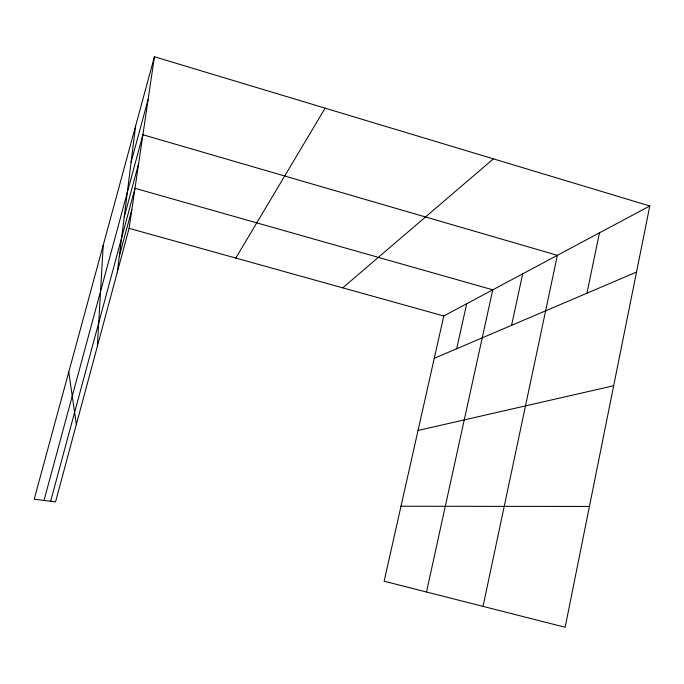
<?xml version="1.0" encoding="UTF-8"?>
<svg xmlns="http://www.w3.org/2000/svg" width="684" height="684" viewBox="0 0 684 684"><rect width="100%" height="100%" fill="white"/><g stroke="black" fill="none" stroke-linecap="round" stroke-linejoin="round"><path stroke-width="1.03" d="M97.359 346.318L103.233 245.146M117.357 271.941L135.62 125.933M154.422 56.738L34.2 499.234L55.532 501.876L129.079 228.345L154.422 56.738L649.8 205.97L565.146 627.262L384.134 581.22L443.779 315.982L649.8 205.97M586.966 293.188L599.449 232.859M483.041 606.375L557.383 255.32L142.896 134.757L44.015 500.457M511.572 325.336L522.679 273.848M426.508 591.993L492.762 289.828L134.987 188.305L50.642 501.269M456.69 348.737L466.693 303.747M119.341 256.098L131.832 209.672M131.063 162.382L148.112 99.462M124.232 216.982L138.638 163.613M235.792 258.065L325.122 108.157M342.752 287.844L493.386 158.85M434.263 358.305L636.522 272.061M418.035 430.467L613.676 385.733M400.995 506.245L589.42 506.451M129.079 228.345L443.779 315.982M68.768 372.002L76.343 424.482"/></g></svg>
